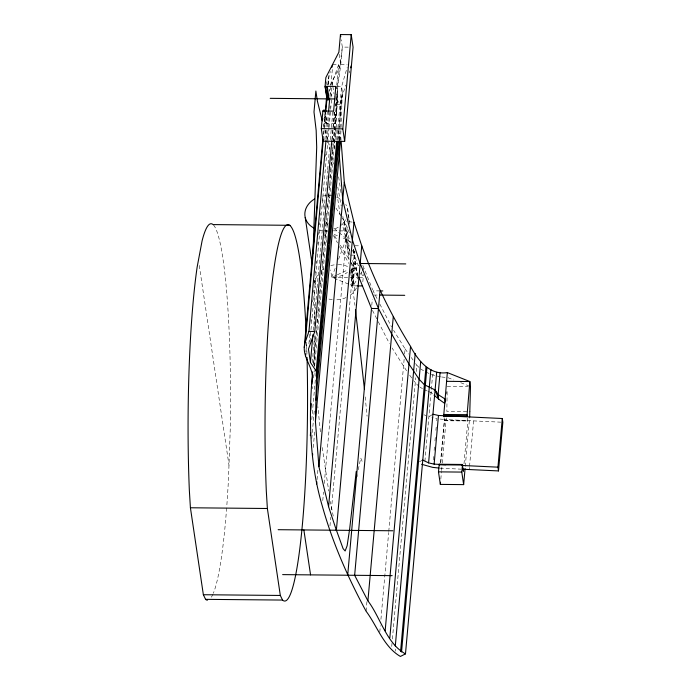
<?xml version="1.0" encoding="UTF-8"?>
<svg xmlns="http://www.w3.org/2000/svg" width="691" height="691" viewBox="0 0 691 691"><rect width="100%" height="100%" fill="white"/><g stroke="black" fill="none" stroke-linecap="round" stroke-linejoin="round"><path stroke-width="0.52" stroke-dasharray="3.46 2.59" d="M314.206 338.711L314.63 366.757M314.258 325.815L314.388 290.35M334.384 148.695L335.075 130.901M335.852 139.573L337.415 88.69M447.129 391.65L446.852 411.499L470.148 411.715M357.221 285.893L353.032 285.841L353.403 263.418L354.492 250.98M350.138 284.692L353.032 285.841L354.604 268.246L354.872 251.118M339.609 139.858L340.741 109.273L340.007 104.324L345.604 85.079M340.542 140.299L341.026 128.561M341.06 127.481L342.313 91.635L341.579 86.695L347.176 67.45M335.118 129.865L336.146 108.357L335.385 103.253M323.284 134.192L323.854 127.757M323.949 126.686L325.193 112.763M327.681 84.907L329.037 75.449L330.393 71.519M323.785 134.365L325.789 111.873M328.182 85.088L329.037 75.449M305.923 351.745L306.882 341.026M324.856 139.625L325.91 127.844M326.005 126.773L327.344 111.769M329.158 91.419L329.348 89.269L331.827 96.386M326.057 139.634L327.111 127.852M327.206 126.781L328.545 111.778M329.978 95.712L330.842 86.073M330.937 85.002L332.371 68.927M308.929 343.764L309.793 334.116M310.941 321.263L311.131 319.121M312.66 301.976L312.85 299.834M313.524 292.336L313.714 290.194M314.379 282.697L314.578 280.555M315.243 273.057L315.433 270.915M316.107 263.409L316.297 261.267M317.825 244.13L318.015 241.988M318.689 234.491L318.879 232.34M319.544 224.843L319.734 222.701M320.408 215.203L320.598 213.061M325.668 156.278L325.858 154.136M327.102 140.213L328.147 128.431M328.251 127.36L329.581 112.357M329.97 108.072L330.16 105.93M330.92 97.362L332.259 82.359L338.599 64.695L332.751 64.643M309.931 341.717L328.959 128.526M329.054 127.455L330.583 110.31M330.678 109.238L331.637 98.528M313.308 330.333L314.552 316.409M314.647 315.338L315.416 306.769M315.511 305.698L327.56 170.712M327.655 169.641L329.279 151.424M329.374 150.353L329.952 143.927M330.333 139.642L332.82 111.787M331.905 139.694L334.392 111.838M336.785 85.053L338.599 64.695M312.246 362.507L314.638 335.722M332.129 139.677L334.617 111.821M335.092 106.466L335.29 104.324M335.999 99.098L336.37 94.943M313.386 363.328L316.633 326.903M317.022 322.619L317.497 317.255M317.877 312.971L318.361 307.616M318.741 303.332L319.216 297.976M319.605 293.692L320.08 288.337M320.46 284.044L320.944 278.689M321.324 274.405L321.799 269.049M322.179 264.765L322.662 259.41M323.043 255.126L323.518 249.762M323.906 245.478L324.381 240.123M324.761 235.838L325.245 230.483M325.625 226.199L326.1 220.844M326.489 216.559L326.964 211.196M327.344 206.911L327.828 201.556M328.208 197.272L328.683 191.917M329.063 187.632L329.547 182.277M329.927 177.984L330.497 171.558M330.6 170.487L331.36 161.919M331.455 160.848L332.224 152.279M332.319 151.208L333.079 142.631M333.174 141.56L334.133 130.849M334.228 129.778L337.718 90.72M313.628 364.831L337.286 99.729M323.967 118.334L324.744 123.559L335.489 123.654L337.692 98.977L336.914 93.751M335.956 101.076L340.749 64.721L342.321 47.092L341.233 39.776M312.634 388.705L312.824 386.554M313.584 377.986L314.258 370.488M314.638 366.204L336.007 126.807M311.771 419.592L315.303 379.955M336.854 139.677L341.579 86.695L338.003 86.66M337.89 139.556L341.855 95.142M337.968 140.333L338.832 130.694M338.927 129.623L342.313 91.635M311.788 438.569L314.37 409.651M339.195 139.867L339.773 133.441M313.265 447.518L314.699 431.452M317.031 479.684L317.895 470.035M322.757 500.604L323.526 492.035M324.286 483.458L347.202 226.778M329.978 525.894L330.739 517.326M331.412 509.82L353.403 263.418L352.488 260.395M362.818 281.807L363.466 274.552M371.775 305.362L372.337 299.16M366.075 611.19L366.938 601.55M379.782 632.17L380.352 625.744M380.931 619.317L388.67 532.536M388.765 531.465L404.235 358.188M404.606 354.042L405.064 348.851L393.637 330.333M391.737 646.474L392.022 643.261M392.41 638.976L415.723 377.752M416.276 371.525L416.837 365.306L415.593 363.57M395.407 651.155L395.598 649.013M424.896 461.268L431.219 390.501M431.305 389.465L432.601 374.945L435.045 373.382M433.266 459.947L433.646 455.715M434.121 450.428L434.492 446.196M434.967 440.901L435.347 436.677M435.909 430.329L436.194 427.15M436.764 420.81L436.954 418.694L431.892 417.537M446.55 393.689L446.74 391.616M440.478 462.884L444.348 419.515L500.75 422.166M440.806 462.512L444.529 420.741L444.063 417.597M440.823 479.044L441.489 471.538M441.584 470.467L442.162 464.032M442.257 462.961L446.274 417.934M464.007 463.799L467.833 420.966L467.366 417.813M465.268 466.39L469.578 418.15M469.249 469.552L469.439 467.436M469.535 466.373L473.594 420.888M337.113 86.651L342.321 47.092L348.774 47.152M358.24 469.742L360.754 458.029L362.939 463.307M349.145 72.926L349.732 70.897M335.152 268.341L331.758 277.385L349.171 284.303M338.547 259.298L346.087 239.198L341.993 223.21M330.143 85.364L340.749 64.721L339.039 53.224M345.638 219.712L344.213 222.087A21.637 17.534 -8.5 0 1 340.473 225.707M356.478 287.914L354.509 291.213A21.637 17.534 -8.5 0 1 349.292 295.86M360.313 274.241L361.903 271.701M362.438 270.855L364.027 268.315M350.665 269.948L353.032 285.841L358.197 277.618L336.897 277.428M324.744 123.559L325.357 122.678L323.647 111.191M428.1 391.339L431.029 392.583L433.473 391.011M432.117 414.747L428.861 416.837L430.882 417.304M419.385 461.761L422.78 460.042M336.457 275.199L331.758 277.385L330.652 269.965M337.389 274.768L347.72 269.965M332.578 195.933A21.637 17.534 -8.5 0 0 327.957 195.467L322.343 196.019L324.131 209.762M342.244 217.967L344.533 221.561L346.623 221.569M447.198 386.433L468.368 386.519M354.82 290.686L351.477 268.22L358.793 268.281M335.869 277.419L331.758 277.385A21.637 17.534 -8.5 0 0 347.418 272.366M340.749 64.721L347.202 64.781M335.541 98.951L337.692 98.977M336.431 104.289L340.007 104.324L334.824 96.576M325.357 122.678L326.428 122.687L326.895 123.577L325.176 112.08M327.672 230.759L324.813 230.734L326.549 242.394M333.373 230.811L346.83 230.941L350.251 242.308L346.087 239.198L341.25 237.281M350.423 255.109L354.129 255.143L358.387 265.733L353.403 263.418L357.731 274.197M353.403 263.418L358.24 263.47M359.113 277.627L363.19 277.67L361.186 272.695M380.024 290.902L373.08 290.842L377.433 299.358M373.693 295.031L379.653 295.083M444.477 420.396L467.781 420.612M444.529 420.741L467.833 420.966M354.949 245.763L359.812 245.832M440.003 468.17L460.897 469.154M348.713 221.69L352.911 222.156M441.644 376.984L445.868 377.45M440.124 419.04L444.348 419.515M440.582 376.871L432.601 374.945L425.777 372.06M447.984 377.692L453.849 379.998M460.698 382.684L468.524 385.759M327.715 231.882L324.813 230.734A21.637 17.534 -8.5 0 0 327.629 230.604M337.381 235.735L333.52 234.197L337.502 240.58M424.196 389.698L427.124 390.933M423.989 414.781L425.941 415.602M420.594 368.908L424.049 371.015M419.886 387.064L422.477 388.644M351.063 242.55L339.722 233.117M327.707 225.145L325.642 221.396L328.121 223.469M333.926 228.298L338.892 232.435M431.029 392.583L432.549 393.87M416.837 365.306L419.091 367.465M419.022 386.537L414.021 381.207M405.064 348.851L408.778 354.051M411.257 357.515L413.114 360.106M406.593 370.817L392.065 347.962M409.685 375.144L413.399 380.335M327.957 195.467L329.676 198.17M335.956 208.069L341.674 217.06M325.642 221.396L327.897 225.05M340.326 245.15L348.8 258.857M351.52 263.262L354.604 268.246M333.39 235.441L337.528 242.938M339.592 246.678L348.895 263.539M379.851 304.092L391.46 326.8M372.466 310.363L377.787 320.771M378.271 321.721L389.404 343.487M345.362 230.924L344.533 221.561L349.948 234.145M362.844 265.37L372.682 289.857M352.635 250.211L354.129 255.143M349.741 251.308L346.087 239.198L348.929 258.287M323.155 123.888L324.597 128.854M324.891 129.848L327.784 139.789M328.363 141.776L329.97 148.893M331.585 156.002L333.425 164.138M333.243 516.039L330.289 501.459M337.787 187.028L341.199 205.892M322.239 447.518L328.735 491.051M332.259 82.359L332.725 85.442M332.872 86.47L333.943 93.665M333.623 111.121L335.489 123.654M347.556 208.734L349.931 224.687M353.576 249.14L357.532 275.726M328.061 80.622L328.631 84.466M348.514 217.553L347.884 213.303A21.637 17.534 -8.5 0 0 345.794 204.458M348.679 218.615L349.154 221.811M353.265 249.46L357.541 278.171M326.489 81.702L326.955 84.838M346.83 230.941L349.801 250.911M351.494 262.26L353.775 277.575M338.65 176.861L340.343 188.22M340.49 189.256L341.112 193.385M344.533 221.561L349.862 257.354M342.857 216.387L349.015 259.695M324.563 110.154L326.428 122.687M336.923 193.463L340.3 216.179M314.552 280.209L315.502 286.592M199.258 265.422L228.989 465.121M350.717 272.461L354.967 305.413M320.408 431.815L317.851 406.654M365.194 396.893L367.059 416.224M351.572 269.257L353.032 285.841M314.941 372.881L315.303 377.096M340.818 137.189L341.069 140.411M338.227 227.209A21.637 17.534 -8.5 0 1 334.047 229.162M322.023 230.552A21.637 17.534 -8.5 0 1 319.302 230.077M336.569 197.073A21.637 17.534 -8.5 0 1 342.701 200.779M346.061 297.596A21.637 17.534 -8.5 0 1 335.1 299.859M332.311 299.678A21.637 17.534 -8.5 0 1 327.508 298.616M316.806 290.056A21.637 17.534 -8.5 0 1 318.845 273.239M320.961 270.967A21.637 17.534 -8.5 0 1 324.062 268.592M330.808 265.586A21.637 17.534 -8.5 0 1 337.32 264.601M338.253 264.593A21.637 17.534 -8.5 0 1 348.791 267.054M351.434 268.652A21.637 17.534 -8.5 0 1 357.61 276.97M306.649 344.654A188.228 21.171 -89.5 0 1 307.003 356.323M213.51 225.016A188.228 21.171 -89.5 0 1 230.224 429.742L228.548 477.628A188.228 21.171 -89.5 0 1 226.717 506.952M226.631 507.989A188.228 21.171 -89.5 0 1 213.32 593.275M212.958 594.13A188.228 21.171 -89.5 0 1 211.126 597.56"/><path stroke-width="1.04" d="M430.864 369.495L405.479 653.885L400.391 656.45C383.626 646.69 377.234 626.063 366.075 611.19C347.988 577.719 332.492 542.668 322.282 505.959C309.698 463.523 308.592 418.91 312.332 375.109L312.617 371.896M313.023 253.07L316.694 147.226L316.167 130.444L313.999 112.02L315.873 91.039L317.342 100.886L322.282 120.908M341.147 141.482L344.299 182.32L353.956 222.269L361.756 245.858L336.37 530.239L328.579 506.658L318.922 466.71L315.433 421.57L316.469 379.532L319.432 346.321M339.592 140.8L339.246 154.819L342.727 199.949L352.384 239.898L360.184 263.487L378.452 308.531L391.719 334.107L408.968 364.027L419.1 379.264L424.386 384.732L435.097 389.966L438.129 394.596L444.978 398.957L445.367 402.024M447.336 372.587L469.854 381.544L466.961 416.518L443.657 416.293L447.336 372.587C429.776 375.481 417.727 360.227 410.54 346.398C390.899 314.586 374.462 281.021 361.756 245.858M462.599 466.287L462.529 464.464L439.234 464.24L438.474 471.867L440.34 484.4L463.644 484.624L465.078 468.541M466.961 416.518L466.9 414.695L443.596 414.47M328.475 99.772L326.61 87.23L327.232 86.358L329.097 98.891L328.475 99.772L327.404 99.763L326.947 98.873L325.081 86.332L325.867 77.522L338.884 52.179L340.456 34.55L351.209 34.654L353.075 47.187L344.662 141.387L323.172 141.189L321.298 128.647L322.878 111.018L323.492 110.145L324.563 110.154L325.02 111.035M312.332 375.109C311.088 365.504 303.798 357.567 304.256 347.383L323.086 136.334M325.288 111.692L326.722 95.626M304.256 347.383L305.232 342.2L323.302 139.729M325.789 111.873L327.223 95.799M305.543 356.029L305.733 353.887M305.232 342.2L308.946 331.404L325.962 140.705M328.545 111.778L329.693 98.925M316.469 379.532L316.936 376.025L316.202 371.076L310.44 362.473L312.928 334.617M327.404 99.763L325.081 86.332L335.826 86.435L333.623 111.121L322.878 111.018M310.44 362.473L308.454 349.119L314.794 331.455L331.81 140.765M311.909 384.118L312.669 375.55M310.622 411.197L311.296 403.699M310.337 435.667L310.622 432.454M316.202 371.076L336.655 141.819M319.631 344.178L322.205 315.251M322.403 313.109L328.424 245.616M328.614 243.474L334.634 175.98M334.833 173.838L337.7 141.698M316.936 376.025L337.873 141.405M315.96 400.201L339.1 140.938M315.433 421.57L340.447 141.335M312.496 456.086L312.695 453.944M344.662 141.387L342.796 128.854L351.209 34.654M316.651 483.968L316.841 481.826M318.922 466.71L344.299 182.32M328.579 506.658L353.956 222.269M347.694 575.223L371.499 308.471L358.905 277.134M405.479 653.885C386.424 643.537 380.378 617.201 367.914 600.859L393.291 316.478M385.163 630.779L410.54 346.398M389.828 637.793L415.205 353.403M395.295 646.016L420.681 361.635M400.581 651.483L425.958 367.102M401.549 651.958L426.926 367.569M445.825 464.697L434.129 464.136L428.593 462.884L436.669 372.328M440.107 372.414L438.129 394.596L438.604 399.044L444.754 403.432M434.129 464.136L438.474 415.472L432.929 414.22M440.34 484.4L440.53 482.258M463.644 484.624L461.778 472.083L462.529 464.464M463.531 469.154L463.341 471.297L462.409 465.034L439.105 464.81M469.673 417.079L470.485 386.528L469.854 381.544L446.559 381.328M462.987 469.258L498.496 470.925L497.943 467.168L502.279 418.513L456.552 416.336M498.496 470.925L502.841 422.27L502.279 418.513M443.657 416.293L443.786 415.732L446.965 415.757M350.613 67.856L351.201 65.835M331.74 67.588L332.751 64.643M325.539 87.221L326.61 87.23M270.216 98.338L315.96 98.77M317.031 98.778L326.947 98.873M329.097 98.891L334.47 98.943M321.298 128.647L342.796 128.854M290.013 225.309L213.053 224.592A188.228 21.171 -89.5 0 0 202.1 240.805L197.177 266.907A188.228 21.171 -89.5 0 0 189.343 490.265L190.414 507.773L203.361 594.726L205.581 599.347A188.228 21.171 -89.5 0 0 207.412 600.185M360.184 263.487L405.772 263.91M382.797 290.928L380.024 290.902L354.647 575.292L367.914 600.859M379.653 295.083L404.736 295.316M371.499 308.471L378.452 308.531M308.946 331.404L314.794 331.455M443.562 415.671L466.866 415.887M438.474 471.867L461.778 472.083M190.414 507.773L267.374 508.498L280.321 595.452L282.541 600.064L205.581 599.347M278.145 529.695L392.859 530.774M282.628 574.618L392.151 575.646M203.361 594.726L280.321 595.452M357.221 285.893L362.447 285.944M438.474 415.472L446.982 415.878M461.778 465.449L497.943 467.168M438.949 468.057L432.609 467.349L421.596 464.266M422.78 460.042L428.593 462.884M434.06 395.166L438.604 399.044L435.097 389.966M356.953 476.367L356.228 471.478L349.681 528.831L347.132 545.76L345.137 550.986L343.09 548.637L336.18 529.582M439.234 464.24L439.321 464.87M340.456 34.55L340.767 36.64M335.826 86.435L336.137 88.526M305.215 217.466L312.021 263.193M303.867 529.937L310.561 574.877M355.459 309.654L364.468 389.379M267.374 508.498L266.303 490.99A188.228 21.171 -89.5 0 1 278.793 242.584A188.228 21.171 -89.5 0 1 306.053 329.857M314.275 228.263A21.637 17.534 -8.5 0 1 314.552 198.991M307.029 357.402A188.228 21.171 -89.5 0 1 282.541 600.064"/></g></svg>
